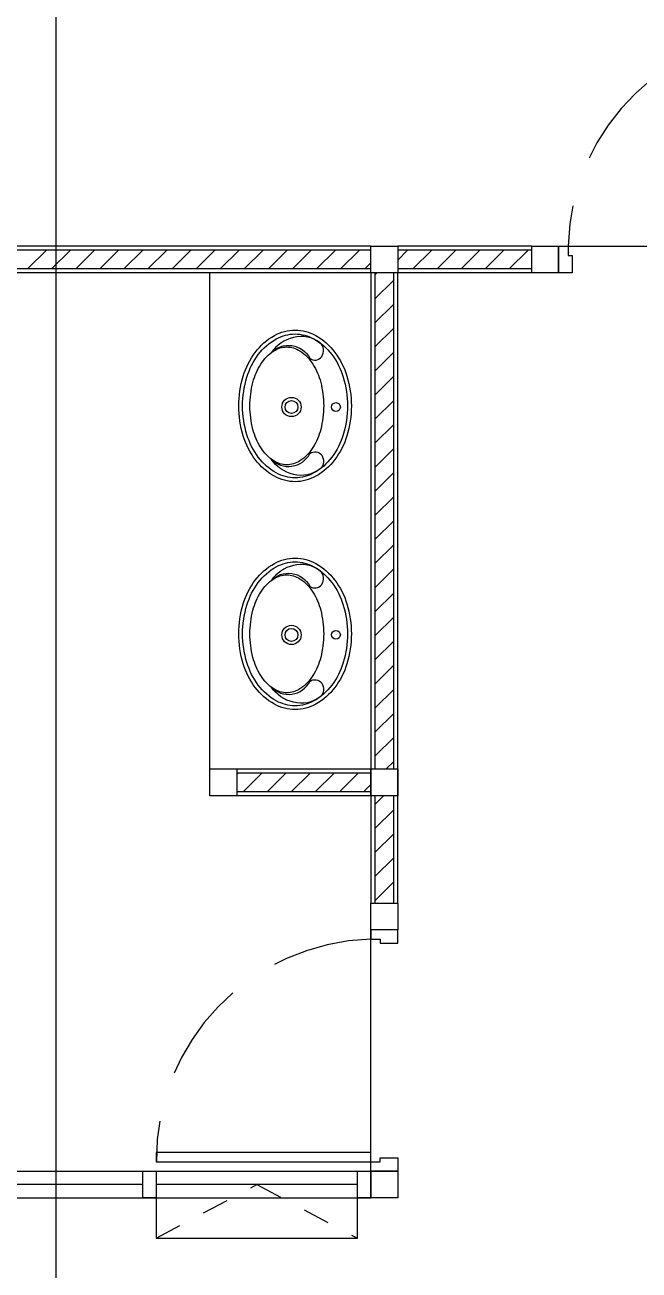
# Model space of a CAD drawing. Header units: millimetres. Extents: x -398 to 816, y -1 to 208.
# Drawn here: x 500.45 to 502.74, y 36.63 to 41.274 of the extents above; entities that cross this region are included whole.
import ezdxf

# ---------------------------------------------------------------- set-up
doc = ezdxf.new("R2010")
doc.units = ezdxf.units.MM
doc.linetypes.add('DASHED', pattern=[0.75, 0.5, -0.25])
for name, color, linetype in [('AA_Door', 3, 'Continuous'), ('AA_Floor', 31, 'Continuous'), ('AA_furn', 11, 'Continuous'), ('AA_Hatch', 8, 'Continuous'), ('AA_Wall', 1, 'Continuous'), ('AA_Window', 4, 'Continuous'), ('AC EXF', 171, 'Continuous')]:
    doc.layers.add(name, color=color, linetype=linetype)

msp = doc.modelspace()

# ---------------------------------------------------------------- linework, layer by layer
at = {"layer": 'AA_Door', "color": 9}
for points in [[(502.44, 40.3489), (502.44, 40.4489), (502.475, 40.4489), (502.475, 40.4139), (502.49, 40.4139), (502.49, 40.3489), (502.44, 40.3489)], [(501.84, 37.8989), (501.74, 37.8989), (501.74, 37.8639), (501.775, 37.8639), (501.775, 37.8489), (501.84, 37.8489), (501.84, 37.8989)], [(501.84, 36.9989), (501.74, 36.9989), (501.74, 37.0339), (501.775, 37.0339), (501.775, 37.0489), (501.84, 37.0489), (501.84, 36.9989)]]:
    msp.add_lwpolyline(points, dxfattribs=at)
msp.add_lwpolyline([(501.74, 37.0689), (500.94, 37.0689), (500.94, 37.0339), (501.74, 37.0339)], close=True, dxfattribs=at)
at = {"layer": 'AA_Door', "color": 9, "linetype": 'DASHED', "ltscale": 0.75}
for centre, start, end in [((503.2974, 40.4263), 89.4707, 178.4205), ((501.7627, 37.0415), 91.5795, 180.5293)]:
    msp.add_arc(centre, 0.8227, start, end, dxfattribs=at)
at = {"layer": 'AA_Floor', "color": 9}
for p, q in [((502.475, 40.4489), (503.27, 40.4489)), ((501.74, 36.9989), (501.74, 37.8989))]:
    msp.add_line(p, q, dxfattribs=at)
at = {"layer": 'AA_furn', "color": 9}
for points in [[(501.4573, 39.5704, -0.12778), (501.3804, 39.5904, -0.106194), (501.3088, 39.6532, -0.085342), (501.2641, 39.7415, -0.074814), (501.2473, 39.8529, -0.074814), (501.2641, 39.9644, -0.085342), (501.3088, 40.0527, -0.106194), (501.3804, 40.1154, -0.12778), (501.4573, 40.1354, -0.12778), (501.5343, 40.1154, -0.106194), (501.6058, 40.0527, -0.085342), (501.6506, 39.9644, -0.074814), (501.6673, 39.8529, -0.074814), (501.6506, 39.7415, -0.085342), (501.6058, 39.6532, -0.106194), (501.5343, 39.5904, -0.12778)], [(501.4573, 39.5847, -0.12778), (501.3874, 39.6029, -0.106194), (501.3203, 39.6617, -0.085342), (501.2778, 39.7457, -0.074814), (501.2616, 39.8529, -0.074814), (501.2778, 39.9602, -0.085342), (501.3203, 40.0442, -0.106194), (501.3874, 40.103, -0.12778), (501.4573, 40.1212, -0.12778), (501.5273, 40.103, -0.106194), (501.5944, 40.0442, -0.085342), (501.6369, 39.9602, -0.074814), (501.6531, 39.8529, -0.074814), (501.6369, 39.7457, -0.085342), (501.5944, 39.6617, -0.106194), (501.5273, 39.6029, -0.12778)], [(501.4265, 40.0728, -0.147293), (501.4754, 40.0581, -0.107138), (501.5238, 40.0084, -0.076503), (501.5528, 39.9408, -0.063457), (501.564, 39.853, -0.063457), (501.5528, 39.7651, -0.076503), (501.5238, 39.6975, -0.107138), (501.4754, 39.6478, -0.147293), (501.4265, 39.6331, -0.147293), (501.3777, 39.6478, -0.107138), (501.3293, 39.6975, -0.076503), (501.3002, 39.7651, -0.063457), (501.289, 39.853, -0.063457), (501.3002, 39.9408, -0.076503), (501.3293, 40.0084, -0.107138), (501.3777, 40.0581, -0.147293)], [(501.4573, 38.7204, -0.12778), (501.3804, 38.7404, -0.106194), (501.3088, 38.8032, -0.085342), (501.2641, 38.8915, -0.074814), (501.2473, 39.0029, -0.074814), (501.2641, 39.1144, -0.085342), (501.3088, 39.2027, -0.106194), (501.3804, 39.2654, -0.12778), (501.4573, 39.2854, -0.12778), (501.5343, 39.2654, -0.106194), (501.6058, 39.2027, -0.085342), (501.6506, 39.1144, -0.074814), (501.6673, 39.0029, -0.074814), (501.6506, 38.8915, -0.085342), (501.6058, 38.8032, -0.106194), (501.5343, 38.7404, -0.12778)], [(501.4573, 38.7347, -0.12778), (501.3874, 38.7529, -0.106194), (501.3203, 38.8117, -0.085342), (501.2778, 38.8957, -0.074814), (501.2616, 39.0029, -0.074814), (501.2778, 39.1102, -0.085342), (501.3203, 39.1942, -0.106194), (501.3874, 39.253, -0.12778), (501.4573, 39.2712, -0.12778), (501.5273, 39.253, -0.106194), (501.5944, 39.1942, -0.085342), (501.6369, 39.1102, -0.074814), (501.6531, 39.0029, -0.074814), (501.6369, 38.8957, -0.085342), (501.5944, 38.8117, -0.106194), (501.5273, 38.7529, -0.12778)], [(501.4265, 39.2228, -0.147293), (501.4754, 39.2081, -0.107138), (501.5238, 39.1584, -0.076503), (501.5528, 39.0908, -0.063457), (501.564, 39.003, -0.063457), (501.5528, 38.9151, -0.076503), (501.5238, 38.8475, -0.107138), (501.4754, 38.7978, -0.147293), (501.4265, 38.7831, -0.147293), (501.3777, 38.7978, -0.107138), (501.3293, 38.8475, -0.076503), (501.3002, 38.9151, -0.063457), (501.289, 39.003, -0.063457), (501.3002, 39.0908, -0.076503), (501.3293, 39.1584, -0.107138), (501.3777, 39.2081, -0.147293)]]:
    msp.add_lwpolyline(points, format="xyb", close=True, dxfattribs=at)
for points in [[(501.3678, 40.0511, -0.511627), (501.5125, 40.0306, 0.433862), (501.5565, 40.0367, 0.383662), (501.5504, 40.088, 0.231311), (501.451, 40.1082, 0.182861), (501.3678, 40.0511, 0.790231)], [(501.368, 39.6548, 0.512124), (501.5125, 39.6752, -0.433862), (501.5565, 39.6691, -0.383662), (501.5504, 39.6178, -0.231311), (501.451, 39.5976, -0.183091), (501.368, 39.6548, -0.790231)], [(501.3678, 39.2011, -0.511627), (501.5125, 39.1806, 0.433862), (501.5565, 39.1867, 0.383662), (501.5504, 39.238, 0.231311), (501.451, 39.2582, 0.182861), (501.3678, 39.2011, 0.790231)], [(501.368, 38.8048, 0.512124), (501.5125, 38.8252, -0.433862), (501.5565, 38.8191, -0.383662), (501.5504, 38.7678, -0.231311), (501.451, 38.7476, -0.183091), (501.368, 38.8048, -0.790231)]]:
    msp.add_lwpolyline(points, format="xyb", dxfattribs=at)
for centre, radius in [((501.4439, 39.8489), 0.036), ((501.4439, 39.8489), 0.0241), ((501.6099, 39.8489), 0.0162), ((501.4439, 38.9989), 0.036), ((501.4439, 38.9989), 0.0241), ((501.6099, 38.9989), 0.0162)]:
    msp.add_circle(centre, radius, dxfattribs=at)
at = {"layer": 'AA_Hatch', "color": 9}
for p, q in [((500.4599, 40.3639), (500.5299, 40.4339)), ((500.5497, 40.3639), (500.6197, 40.4339)), ((500.6395, 40.3639), (500.7095, 40.4339)), ((500.7293, 40.3639), (500.7993, 40.4339)), ((500.8191, 40.3639), (500.8891, 40.4339)), ((500.9089, 40.3639), (500.9789, 40.4339)), ((500.9987, 40.3639), (501.0687, 40.4339)), ((501.0885, 40.3639), (501.1585, 40.4339)), ((501.1783, 40.3639), (501.2483, 40.4339)), ((501.2681, 40.3639), (501.3381, 40.4339)), ((501.3579, 40.3639), (501.4279, 40.4339)), ((501.4477, 40.3639), (501.5177, 40.4339)), ((501.5375, 40.3639), (501.6075, 40.4339)), ((501.6273, 40.3639), (501.6973, 40.4339)), ((501.84, 40.397), (501.8769, 40.4339)), ((501.8967, 40.3639), (501.9667, 40.4339)), ((501.9865, 40.3639), (502.0565, 40.4339)), ((502.0764, 40.3639), (502.1464, 40.4339)), ((502.1662, 40.3639), (502.2362, 40.4339)), ((502.256, 40.3639), (502.326, 40.4339)), ((501.7171, 40.3639), (501.74, 40.3868)), ((501.755, 40.3423), (501.7616, 40.3489)), ((501.755, 40.2525), (501.825, 40.3225)), ((501.755, 40.1627), (501.825, 40.2327)), ((501.755, 40.0729), (501.825, 40.1429)), ((501.755, 39.9831), (501.825, 40.0531)), ((501.755, 39.8933), (501.825, 39.9633)), ((501.755, 39.8035), (501.825, 39.8735)), ((501.755, 39.7137), (501.825, 39.7837)), ((501.755, 39.6239), (501.825, 39.6939)), ((501.755, 39.5341), (501.825, 39.6041)), ((501.755, 39.4443), (501.825, 39.5143)), ((501.755, 39.3545), (501.825, 39.4245)), ((501.755, 39.2647), (501.825, 39.3347)), ((501.755, 39.1749), (501.825, 39.2449)), ((501.755, 39.0851), (501.825, 39.1551)), ((501.755, 38.9953), (501.825, 39.0653)), ((501.755, 38.9055), (501.825, 38.9755)), ((501.755, 38.8157), (501.825, 38.8857)), ((501.755, 38.7259), (501.825, 38.7959)), ((501.755, 38.6361), (501.825, 38.7061)), ((501.755, 38.5463), (501.825, 38.6163)), ((501.7974, 38.4989), (501.825, 38.5265)), ((501.24, 38.4803), (501.2436, 38.4839)), ((501.2634, 38.4139), (501.3334, 38.4839)), ((501.3532, 38.4139), (501.4232, 38.4839)), ((501.443, 38.4139), (501.513, 38.4839)), ((501.5328, 38.4139), (501.6028, 38.4839)), ((501.6226, 38.4139), (501.6926, 38.4839)), ((501.7124, 38.4139), (501.74, 38.4415)), ((501.755, 38.3667), (501.7872, 38.3989)), ((501.755, 38.2769), (501.825, 38.3469)), ((501.755, 38.1871), (501.825, 38.2571)), ((501.755, 38.0973), (501.825, 38.1673)), ((501.755, 38.0075), (501.825, 38.0775))]:
    msp.add_line(p, q, dxfattribs=at)
at = {"layer": 'AA_Wall', "color": 9}
for p, q in [((501.74, 40.4489), (497.84, 40.4489)), ((501.74, 40.4489), (501.84, 40.4489)), ((501.74, 40.3489), (501.74, 40.4489)), ((501.74, 40.4489), (501.84, 40.4489)), ((501.74, 40.3489), (501.74, 40.4489)), ((502.34, 40.4489), (501.84, 40.4489)), ((501.84, 40.4489), (501.84, 40.3489)), ((501.84, 40.4489), (501.84, 40.3489)), ((502.34, 40.4489), (502.44, 40.4489)), ((502.34, 40.3489), (502.34, 40.4489)), ((502.44, 40.4489), (502.44, 40.3489)), ((501.74, 40.4339), (497.84, 40.4339)), ((502.34, 40.4339), (501.84, 40.4339)), ((501.74, 40.3639), (497.84, 40.3639)), ((502.34, 40.3639), (501.84, 40.3639)), ((501.74, 40.3489), (497.84, 40.3489)), ((501.14, 38.4989), (501.14, 40.3489)), ((501.74, 40.3489), (501.74, 37.9989)), ((501.74, 40.3489), (501.74, 37.9989)), ((501.74, 40.3489), (501.74, 37.9989)), ((501.74, 40.3489), (501.74, 37.9989)), ((501.84, 40.3489), (501.74, 40.3489)), ((501.84, 40.3489), (501.74, 40.3489)), ((501.755, 40.3489), (501.755, 38.4989)), ((501.755, 40.3489), (501.755, 38.4989)), ((501.755, 40.3489), (501.755, 38.4989)), ((501.755, 40.3489), (501.755, 38.4989)), ((501.825, 38.4989), (501.825, 40.3489)), ((501.825, 38.4989), (501.825, 40.3489)), ((501.825, 38.4989), (501.825, 40.3489)), ((501.825, 38.4989), (501.825, 40.3489)), ((501.84, 37.9989), (501.84, 40.3489)), ((502.34, 40.3489), (501.84, 40.3489)), ((501.84, 37.9989), (501.84, 40.3489)), ((501.84, 37.9989), (501.84, 40.3489)), ((501.84, 37.9989), (501.84, 40.3489)), ((502.44, 40.3489), (502.34, 40.3489)), ((501.14, 38.4989), (501.24, 38.4989)), ((501.14, 38.3989), (501.14, 38.4989)), ((501.24, 38.4989), (501.74, 38.4989)), ((501.24, 38.4989), (501.24, 38.3989)), ((501.74, 38.4989), (501.84, 38.4989)), ((501.74, 38.3989), (501.74, 38.4989)), ((501.84, 38.4989), (501.84, 38.3989)), ((501.74, 38.4839), (501.24, 38.4839)), ((501.74, 38.4139), (501.24, 38.4139)), ((501.24, 38.3989), (501.14, 38.3989)), ((501.74, 38.3989), (501.24, 38.3989)), ((501.84, 38.3989), (501.74, 38.3989)), ((501.755, 38.3989), (501.755, 37.9989)), ((501.755, 38.3989), (501.755, 37.9989)), ((501.755, 38.3989), (501.755, 37.9989)), ((501.755, 38.3989), (501.755, 37.9989)), ((501.825, 37.9989), (501.825, 38.3989)), ((501.825, 37.9989), (501.825, 38.3989)), ((501.825, 37.9989), (501.825, 38.3989)), ((501.825, 37.9989), (501.825, 38.3989)), ((501.74, 37.9989), (501.84, 37.9989)), ((501.74, 37.8989), (501.74, 37.9989)), ((501.74, 37.9989), (501.84, 37.9989)), ((501.74, 37.8989), (501.74, 37.9989)), ((501.74, 37.9989), (501.84, 37.9989)), ((501.74, 37.8989), (501.74, 37.9989)), ((501.74, 37.9989), (501.84, 37.9989)), ((501.74, 37.8989), (501.74, 37.9989)), ((501.84, 37.9989), (501.84, 37.8989)), ((501.84, 37.9989), (501.84, 37.8989)), ((501.84, 37.9989), (501.84, 37.8989)), ((501.84, 37.9989), (501.84, 37.8989)), ((501.84, 37.8989), (501.74, 37.8989)), ((501.84, 37.8989), (501.74, 37.8989)), ((501.84, 37.8989), (501.74, 37.8989)), ((501.84, 37.8989), (501.74, 37.8989)), ((501.74, 36.9989), (501.84, 36.9989)), ((501.74, 36.8989), (501.74, 36.9989)), ((501.84, 36.9989), (501.84, 36.8989)), ((501.84, 36.8989), (501.74, 36.8989))]:
    msp.add_line(p, q, dxfattribs=at)
at = {"layer": 'AA_Window', "color": 9}
for p, q in [((500.19, 36.9989), (501.04, 36.9989)), ((500.89, 36.8989), (500.89, 36.9989)), ((500.89, 36.9989), (500.94, 36.9989)), ((500.94, 36.9989), (501.74, 36.9989)), ((500.94, 36.9989), (500.94, 36.8989)), ((501.69, 36.8989), (501.69, 36.9989)), ((501.69, 36.9989), (501.74, 36.9989)), ((501.74, 36.9989), (501.74, 36.8989)), ((500.89, 36.9489), (500.19, 36.9489)), ((501.69, 36.9489), (500.94, 36.9489)), ((500.19, 36.8989), (501.04, 36.8989)), ((500.94, 36.8989), (500.89, 36.8989)), ((500.94, 36.8989), (501.74, 36.8989)), ((500.94, 36.8989), (500.94, 36.7489)), ((501.69, 36.7489), (501.69, 36.8989)), ((501.74, 36.8989), (501.69, 36.8989)), ((500.94, 36.7489), (501.69, 36.7489))]:
    msp.add_line(p, q, dxfattribs=at)
at = {"layer": 'AA_Window', "color": 9, "linetype": 'DASHED', "ltscale": 0.2}
for p, q in [((500.94, 36.7489), (501.315, 36.9489)), ((501.315, 36.9489), (501.69, 36.7489))]:
    msp.add_line(p, q, dxfattribs=at)
at = {"layer": 'AC EXF', "color": 2}
msp.add_line((500.565, 41.7239), (500.565, 35.7239), dxfattribs=at)

doc.saveas('drawing.dxf')
